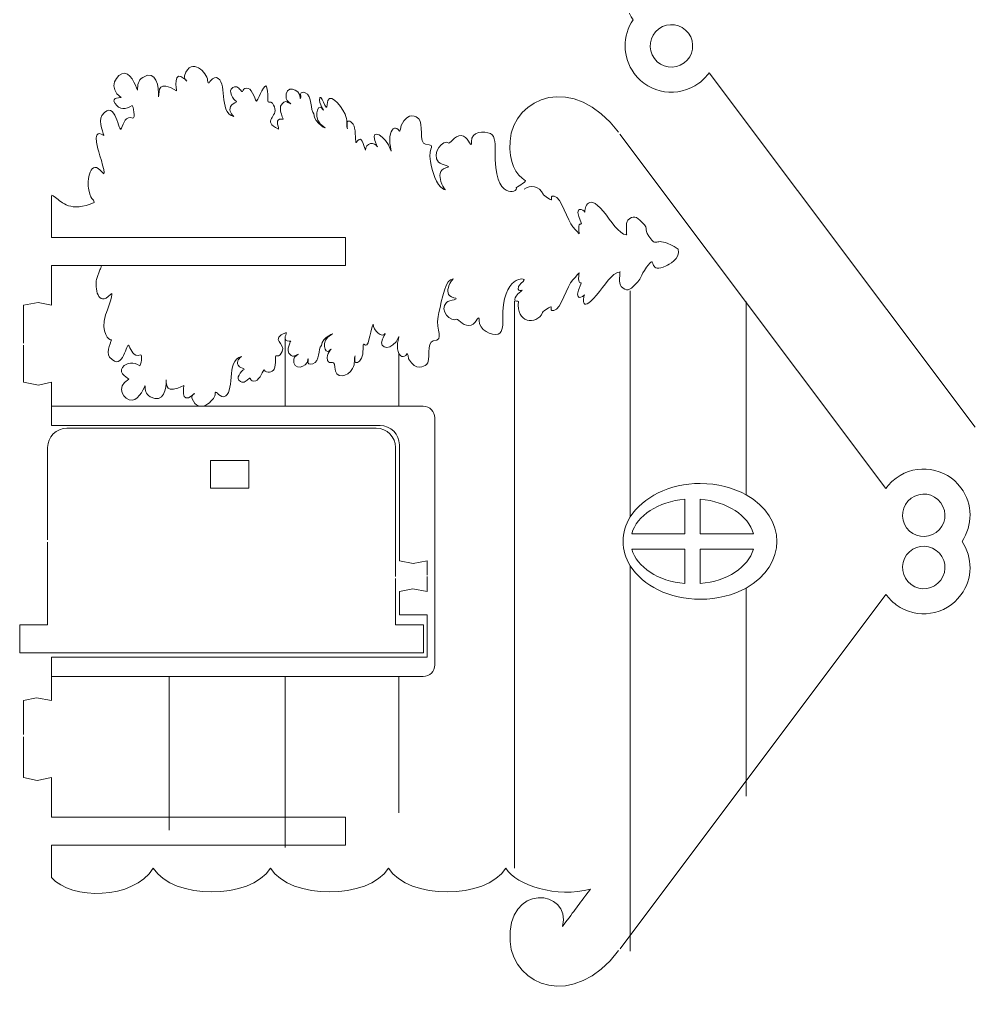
# Model space of a CAD drawing. Header units: centimetres. Extents: x -20.6 to 20.6, y -27.3 to 27.3.
# Drawn here: x -5.64 to 4.67, y -27.24 to -16.55 of the extents above; entities that cross this region are included whole.
import ezdxf

# ---------------------------------------------------------------- set-up
doc = ezdxf.new("R2010")
doc.units = ezdxf.units.CM
doc.header["$MEASUREMENT"] = 0
doc.layers.add('layer 1', color=7, linetype='Continuous')

msp = doc.modelspace()

# ---------------------------------------------------------------- linework, layer by layer
at = {"layer": 'layer 1', "color": 250, "lineweight": 9}
for points, knots in [([(4.6741, -12.15628), (4.6741, -12.15628), (1.80255, -15.98132), (1.80255, -15.98132), (1.80255, -15.98132), (1.77268, -15.93947), (1.73586, -15.9015), (1.69224, -15.86932), (1.69224, -15.86932), (1.47001, -15.70542), (1.15687, -15.75271), (0.99296, -15.97492), (0.99296, -15.97492), (0.86363, -16.15027), (0.86578, -16.38224), (0.98163, -16.55322), (0.98163, -16.55322), (0.86578, -16.72419), (0.86363, -16.95617), (0.99296, -17.13151), (0.99296, -17.13151), (1.15687, -17.35372), (1.47001, -17.40102), (1.69224, -17.23711), (1.69224, -17.23711), (1.73586, -17.20493), (1.77268, -17.16697), (1.80255, -17.12511), (1.80255, -17.12511), (1.80255, -17.12511), (4.67412, -20.95017), (4.67412, -20.95017)], [0, 0, 0, 0, 0.11111111, 0.11111111, 0.11111111, 0.11111111, 0.22222222, 0.22222222, 0.22222222, 0.22222222, 0.33333333, 0.33333333, 0.33333333, 0.33333333, 0.44444444, 0.44444444, 0.44444444, 0.44444444, 0.55555556, 0.55555556, 0.55555556, 0.55555556, 0.66666667, 0.66666667, 0.66666667, 0.66666667, 0.77777778, 0.77777778, 0.77777778, 0.77777778, 1, 1, 1, 1]), ([(1.57985, -16.69863), (1.50472, -16.59679), (1.36122, -16.57512), (1.25939, -16.65027), (1.25939, -16.65027), (1.15756, -16.72537), (1.13589, -16.86887), (1.21101, -16.97067), (1.21101, -16.97067), (1.28609, -17.07255), (1.42961, -17.09421), (1.53145, -17.01909), (1.53145, -17.01909), (1.63328, -16.94397), (1.65498, -16.80047), (1.57985, -16.69863)], [0, 0, 0, 0, 0.2, 0.2, 0.2, 0.2, 0.4, 0.4, 0.4, 0.4, 0.6, 0.6, 0.6, 0.6, 1, 1, 1, 1]), ([(0.82512, -17.76706), (0.34159, -17.12295), (-0.3101, -17.38168), (-0.34638, -17.86423), (-0.34638, -17.86423), (-0.36252, -18.08908), (-0.2836, -18.22592), (-0.17939, -18.29092), (-0.17939, -18.29092), (-0.17601, -18.3045), (-0.28396, -18.36533), (-0.28117, -18.36867), (-0.28117, -18.36867), (-0.24747, -18.40921), (-0.52317, -18.52781), (-0.50687, -17.96644), (-0.50687, -17.96644), (-0.50568, -17.92486), (-0.50144, -17.80459), (-0.5574, -17.78185), (-0.5574, -17.78185), (-0.62935, -17.7526), (-0.76557, -17.75333), (-0.76332, -17.86735), (-0.76332, -17.86735), (-0.76149, -17.95992), (-0.79193, -17.83324), (-0.8479, -17.80893), (-0.8479, -17.80893), (-0.92008, -17.77755), (-0.98357, -17.87751), (-1.00624, -17.88481), (-1.00624, -17.88481), (-1.06363, -17.83313), (-1.20383, -17.99497), (-1.11687, -18.09072), (-1.11687, -18.09072), (-1.08706, -18.12355), (-0.95526, -18.13081), (-1.03852, -18.15148), (-1.03852, -18.15148), (-1.11748, -18.17112), (-1.10723, -18.24232), (-1.09179, -18.30039), (-1.09179, -18.30039), (-1.07012, -18.38187), (-1.00912, -18.40556), (-1.07482, -18.37397), (-1.07482, -18.37397), (-1.13886, -18.34317), (-1.18568, -18.18797), (-1.20585, -18.08152), (-1.20585, -18.08152), (-1.23907, -17.90623), (-1.12669, -17.914), (-1.25879, -17.89666), (-1.25879, -17.89666), (-1.33667, -17.88644), (-1.27693, -17.66516), (-1.33109, -17.62252), (-1.33109, -17.62252), (-1.35765, -17.60161), (-1.44018, -17.53043), (-1.52277, -17.69491), (-1.52277, -17.69491), (-1.53115, -17.76498), (-1.54009, -17.75677), (-1.54114, -17.75496), (-1.54114, -17.75496), (-1.57338, -17.69945), (-1.6198, -17.71902), (-1.63768, -17.78375), (-1.63768, -17.78375), (-1.66143, -17.86967), (-1.61725, -18.00609), (-1.63259, -17.96307), (-1.63259, -17.96307), (-1.69417, -17.79022), (-1.85374, -17.72552), (-1.80584, -17.8553), (-1.80584, -17.8553), (-1.8014, -17.86737), (-1.7674, -17.94553), (-1.7775, -17.92554), (-1.7775, -17.92554), (-1.80863, -17.8639), (-1.90585, -17.88102), (-1.90816, -17.96116), (-1.90816, -17.96116), (-1.94917, -17.84137), (-1.95012, -17.8066), (-2.00745, -17.87756), (-2.00745, -17.87756), (-2.01817, -17.89083), (-2.00901, -17.75242), (-2.03027, -17.70167), (-2.03027, -17.70167), (-2.05637, -17.63936), (-2.10256, -17.63626), (-2.10374, -17.66147), (-2.10374, -17.66147), (-2.10759, -17.70891), (-2.09686, -17.75491), (-2.10507, -17.71901), (-2.10507, -17.71901), (-2.11127, -17.69182), (-2.09794, -17.63797), (-2.12717, -17.57216), (-2.12717, -17.57216), (-2.17574, -17.46282), (-2.31932, -17.31189), (-2.31932, -17.46702), (-2.31932, -17.46702), (-2.31932, -17.59272), (-2.40122, -17.29281), (-2.40122, -17.41947), (-2.40122, -17.41947), (-2.40122, -17.48747), (-2.3256, -17.56745), (-2.38092, -17.50334), (-2.38092, -17.50334), (-2.42062, -17.45737), (-2.48791, -17.62812), (-2.35712, -17.70958), (-2.35712, -17.70958), (-2.29339, -17.74927), (-2.46418, -17.67446), (-2.46439, -17.56976), (-2.46439, -17.56976), (-2.50455, -17.5296), (-2.47857, -17.3709), (-2.55684, -17.33991), (-2.55684, -17.33991), (-2.58774, -17.32766), (-2.62249, -17.34417), (-2.60598, -17.37976), (-2.60598, -17.37976), (-2.60318, -17.3858), (-2.61228, -17.42021), (-2.61228, -17.39197), (-2.61228, -17.39197), (-2.61228, -17.29613), (-2.78217, -17.24273), (-2.7635, -17.40113), (-2.7635, -17.40113), (-2.75991, -17.43163), (-2.70715, -17.46263), (-2.71197, -17.46052), (-2.71197, -17.46052), (-2.76452, -17.43765), (-2.7719, -17.41392), (-2.81766, -17.47472), (-2.81766, -17.47472), (-2.83742, -17.50101), (-2.81393, -17.57191), (-2.80759, -17.59964), (-2.80759, -17.59964), (-2.80111, -17.62807), (-2.77612, -17.62407), (-2.81391, -17.62407), (-2.81391, -17.62407), (-2.88724, -17.62407), (-2.8454, -17.69337), (-2.8454, -17.73401), (-2.8454, -17.73401), (-3.03589, -17.63952), (-2.84462, -17.60573), (-2.88951, -17.49275), (-2.88951, -17.49275), (-2.89761, -17.47232), (-2.91691, -17.42874), (-2.94935, -17.44083), (-2.94935, -17.44083), (-2.97313, -17.44971), (-2.94926, -17.33759), (-2.9735, -17.27512), (-2.9735, -17.27512), (-2.99118, -17.22955), (-3.05465, -17.38398), (-3.08166, -17.43037), (-3.08166, -17.43037), (-3.08839, -17.44197), (-3.12882, -17.30486), (-3.17301, -17.29294), (-3.17301, -17.29294), (-3.24297, -17.2741), (-3.22074, -17.35369), (-3.24862, -17.32043), (-3.24862, -17.32043), (-3.26922, -17.29587), (-3.29474, -17.25862), (-3.33697, -17.28379), (-3.33697, -17.28379), (-3.40034, -17.32147), (-3.32931, -17.4132), (-3.29902, -17.43648), (-3.29902, -17.43648), (-3.29089, -17.44277), (-3.33669, -17.45465), (-3.34942, -17.47007), (-3.34942, -17.47007), (-3.39131, -17.52074), (-3.36394, -17.56387), (-3.32763, -17.59615), (-3.32763, -17.59615), (-3.50087, -17.55544), (-3.38874, -17.20064), (-3.51637, -17.17777), (-3.51637, -17.17777), (-3.57767, -17.16935), (-3.60685, -17.29217), (-3.61088, -17.20221), (-3.61088, -17.20221), (-3.6137, -17.13921), (-3.78493, -16.93565), (-3.85975, -17.1564), (-3.85975, -17.1564), (-3.86737, -17.17889), (-3.85072, -17.19863), (-3.84085, -17.2087), (-3.84085, -17.2087), (-3.83409, -17.21558), (-3.831, -17.21937), (-3.83896, -17.21073), (-3.83896, -17.21073), (-3.84196, -17.20747), (-3.84993, -17.19913), (-3.8566, -17.19304), (-3.8566, -17.19304), (-3.99023, -17.07082), (-3.94321, -17.32112), (-3.94795, -17.31826), (-3.94795, -17.31826), (-4.14652, -17.19817), (-4.13361, -17.31946), (-4.14012, -17.38544), (-4.14012, -17.38544), (-4.13626, -17.28121), (-4.16207, -17.07899), (-4.31022, -17.17473), (-4.31022, -17.17473), (-4.36191, -17.20814), (-4.36693, -17.25558), (-4.36693, -17.31215), (-4.36693, -17.31215), (-4.36693, -17.3158), (-4.42641, -17.13677), (-4.50364, -17.1309), (-4.50364, -17.1309), (-4.59398, -17.12404), (-4.69479, -17.29574), (-4.54334, -17.39155), (-4.54334, -17.39155), (-4.5348, -17.39694), (-4.66161, -17.3804), (-4.60948, -17.45786), (-4.60948, -17.45786), (-4.56606, -17.52237), (-4.489, -17.52602), (-4.42362, -17.47924), (-4.42362, -17.47924), (-4.41639, -17.47407), (-4.38843, -17.62577), (-4.41733, -17.61362), (-4.41733, -17.61362), (-4.49339, -17.58153), (-4.52035, -17.67469), (-4.54018, -17.72355), (-4.54018, -17.72355), (-4.57389, -17.80657), (-4.59519, -17.3766), (-4.75123, -17.58613), (-4.75123, -17.58613), (-4.79852, -17.64961), (-4.72402, -17.80648), (-4.7292, -17.80296), (-4.7292, -17.80296), (-4.75517, -17.78516), (-4.85191, -17.72302), (-4.79485, -17.94543), (-4.79485, -17.94543), (-4.77888, -18.00771), (-4.69024, -18.2724), (-4.74471, -18.2026), (-4.74471, -18.2026), (-4.88035, -18.02877), (-4.91479, -18.29903), (-4.8936, -18.38852), (-4.8936, -18.38852), (-4.85732, -18.54187), (-4.84486, -18.46257), (-4.83364, -18.52411), (-4.83364, -18.52411), (-5.09079, -18.63652), (-5.18148, -18.52465), (-5.25167, -18.4716), (-5.25167, -18.4716), (-5.29407, -18.43957), (-5.29731, -18.43409), (-5.29731, -18.4907), (-5.29731, -18.4907), (-5.29731, -18.4907), (-5.29731, -18.90484), (-5.29731, -18.90484), (-5.29731, -18.90484), (-5.29731, -18.90484), (-2.12188, -18.90487), (-2.12188, -18.90487), (-2.12188, -18.90487), (-2.12188, -18.90487), (-2.12188, -19.20487), (-2.12188, -19.20487), (-2.12188, -19.20487), (-2.12188, -19.20487), (-5.29731, -19.20484), (-5.29731, -19.20484), (-5.29731, -19.20484), (-5.29731, -19.20484), (-5.29731, -19.63292), (-5.29731, -19.63292), (-5.29731, -19.63292), (-5.29731, -19.63292), (-5.44102, -19.60376), (-5.44102, -19.60376), (-5.44102, -19.60376), (-5.44102, -19.60376), (-5.5973, -19.63292), (-5.5973, -19.63292), (-5.5973, -19.63292), (-5.5973, -19.63292), (-5.5973, -20.04198), (-5.5973, -20.04198)], [0, 0, 0, 0, 0.01190476, 0.01190476, 0.01190476, 0.01190476, 0.02380952, 0.02380952, 0.02380952, 0.02380952, 0.03571429, 0.03571429, 0.03571429, 0.03571429, 0.04761905, 0.04761905, 0.04761905, 0.04761905, 0.05952381, 0.05952381, 0.05952381, 0.05952381, 0.07142857, 0.07142857, 0.07142857, 0.07142857, 0.08333333, 0.08333333, 0.08333333, 0.08333333, 0.0952381, 0.0952381, 0.0952381, 0.0952381, 0.10714286, 0.10714286, 0.10714286, 0.10714286, 0.11904762, 0.11904762, 0.11904762, 0.11904762, 0.13095238, 0.13095238, 0.13095238, 0.13095238, 0.14285714, 0.14285714, 0.14285714, 0.14285714, 0.1547619, 0.1547619, 0.1547619, 0.1547619, 0.16666667, 0.16666667, 0.16666667, 0.16666667, 0.17857143, 0.17857143, 0.17857143, 0.17857143, 0.19047619, 0.19047619, 0.19047619, 0.19047619, 0.20238095, 0.20238095, 0.20238095, 0.20238095, 0.21428571, 0.21428571, 0.21428571, 0.21428571, 0.22619048, 0.22619048, 0.22619048, 0.22619048, 0.23809524, 0.23809524, 0.23809524, 0.23809524, 0.25, 0.25, 0.25, 0.25, 0.26190476, 0.26190476, 0.26190476, 0.26190476, 0.27380952, 0.27380952, 0.27380952, 0.27380952, 0.28571429, 0.28571429, 0.28571429, 0.28571429, 0.29761905, 0.29761905, 0.29761905, 0.29761905, 0.30952381, 0.30952381, 0.30952381, 0.30952381, 0.32142857, 0.32142857, 0.32142857, 0.32142857, 0.33333333, 0.33333333, 0.33333333, 0.33333333, 0.3452381, 0.3452381, 0.3452381, 0.3452381, 0.35714286, 0.35714286, 0.35714286, 0.35714286, 0.36904762, 0.36904762, 0.36904762, 0.36904762, 0.38095238, 0.38095238, 0.38095238, 0.38095238, 0.39285714, 0.39285714, 0.39285714, 0.39285714, 0.4047619, 0.4047619, 0.4047619, 0.4047619, 0.41666667, 0.41666667, 0.41666667, 0.41666667, 0.42857143, 0.42857143, 0.42857143, 0.42857143, 0.44047619, 0.44047619, 0.44047619, 0.44047619, 0.45238095, 0.45238095, 0.45238095, 0.45238095, 0.46428571, 0.46428571, 0.46428571, 0.46428571, 0.47619048, 0.47619048, 0.47619048, 0.47619048, 0.48809524, 0.48809524, 0.48809524, 0.48809524, 0.5, 0.5, 0.5, 0.5, 0.51190476, 0.51190476, 0.51190476, 0.51190476, 0.52380952, 0.52380952, 0.52380952, 0.52380952, 0.53571429, 0.53571429, 0.53571429, 0.53571429, 0.54761905, 0.54761905, 0.54761905, 0.54761905, 0.55952381, 0.55952381, 0.55952381, 0.55952381, 0.57142857, 0.57142857, 0.57142857, 0.57142857, 0.58333333, 0.58333333, 0.58333333, 0.58333333, 0.5952381, 0.5952381, 0.5952381, 0.5952381, 0.60714286, 0.60714286, 0.60714286, 0.60714286, 0.61904762, 0.61904762, 0.61904762, 0.61904762, 0.63095238, 0.63095238, 0.63095238, 0.63095238, 0.64285714, 0.64285714, 0.64285714, 0.64285714, 0.6547619, 0.6547619, 0.6547619, 0.6547619, 0.66666667, 0.66666667, 0.66666667, 0.66666667, 0.67857143, 0.67857143, 0.67857143, 0.67857143, 0.69047619, 0.69047619, 0.69047619, 0.69047619, 0.70238095, 0.70238095, 0.70238095, 0.70238095, 0.71428571, 0.71428571, 0.71428571, 0.71428571, 0.72619048, 0.72619048, 0.72619048, 0.72619048, 0.73809524, 0.73809524, 0.73809524, 0.73809524, 0.75, 0.75, 0.75, 0.75, 0.76190476, 0.76190476, 0.76190476, 0.76190476, 0.77380952, 0.77380952, 0.77380952, 0.77380952, 0.78571429, 0.78571429, 0.78571429, 0.78571429, 0.79761905, 0.79761905, 0.79761905, 0.79761905, 0.80952381, 0.80952381, 0.80952381, 0.80952381, 0.82142857, 0.82142857, 0.82142857, 0.82142857, 0.83333333, 0.83333333, 0.83333333, 0.83333333, 0.8452381, 0.8452381, 0.8452381, 0.8452381, 0.85714286, 0.85714286, 0.85714286, 0.85714286, 0.86904762, 0.86904762, 0.86904762, 0.86904762, 0.88095238, 0.88095238, 0.88095238, 0.88095238, 0.89285714, 0.89285714, 0.89285714, 0.89285714, 0.9047619, 0.9047619, 0.9047619, 0.9047619, 0.91666667, 0.91666667, 0.91666667, 0.91666667, 0.92857143, 0.92857143, 0.92857143, 0.92857143, 0.94047619, 0.94047619, 0.94047619, 0.94047619, 0.95238095, 0.95238095, 0.95238095, 0.95238095, 0.96428571, 0.96428571, 0.96428571, 0.96428571, 0.97619048, 0.97619048, 0.97619048, 0.97619048, 1, 1, 1, 1]), ([(0.84072, -26.58105), (0.84072, -26.58105), (3.71113, -22.75522), (3.71113, -22.75522), (3.71113, -22.75522), (3.741, -22.79707), (3.77782, -22.83504), (3.82144, -22.86722), (3.82144, -22.86722), (4.04367, -23.03112), (4.35682, -22.98383), (4.52072, -22.76162), (4.52072, -22.76162), (4.65005, -22.58627), (4.6479, -22.3543), (4.53205, -22.18334), (4.53205, -22.18334), (4.6479, -22.01238), (4.65005, -21.78041), (4.52072, -21.60507), (4.52072, -21.60507), (4.35682, -21.38285), (4.04367, -21.33556), (3.82144, -21.49947), (3.82144, -21.49947), (3.77782, -21.53164), (3.741, -21.56961), (3.71113, -21.61147), (3.71113, -21.61147), (3.71113, -21.61147), (0.84015, -17.78642), (0.84015, -17.78642)], [0, 0, 0, 0, 0.11111111, 0.11111111, 0.11111111, 0.11111111, 0.22222222, 0.22222222, 0.22222222, 0.22222222, 0.33333333, 0.33333333, 0.33333333, 0.33333333, 0.44444444, 0.44444444, 0.44444444, 0.44444444, 0.55555556, 0.55555556, 0.55555556, 0.55555556, 0.66666667, 0.66666667, 0.66666667, 0.66666667, 0.77777778, 0.77777778, 0.77777778, 0.77777778, 1, 1, 1, 1]), ([(-5.5973, -20.06541), (-5.5973, -20.06541), (-5.5973, -20.46626), (-5.5973, -20.46626), (-5.5973, -20.46626), (-5.5973, -20.46626), (-5.43683, -20.49542), (-5.43683, -20.49542), (-5.43683, -20.49542), (-5.43683, -20.49542), (-5.29732, -20.46626), (-5.29732, -20.46626), (-5.29732, -20.46626), (-5.29732, -20.46626), (-5.29732, -20.93333), (-5.29732, -20.93333), (-5.29732, -20.93333), (-5.29732, -20.93333), (-1.74943, -20.93333), (-1.74943, -20.93333), (-1.74943, -20.93333), (-1.63439, -20.93333), (-1.5411, -21.02662), (-1.5411, -21.14167), (-1.5411, -21.14167), (-1.5411, -21.14167), (-1.5411, -22.39167), (-1.5411, -22.39167), (-1.5411, -22.39167), (-1.5411, -22.39167), (-1.39027, -22.42087), (-1.39027, -22.42087), (-1.39027, -22.42087), (-1.39027, -22.42087), (-1.2411, -22.39167), (-1.2411, -22.39167), (-1.2411, -22.39167), (-1.2411, -22.39167), (-1.2411, -22.54722), (-1.2411, -22.54722)], [0, 0, 0, 0, 0.09090909, 0.09090909, 0.09090909, 0.09090909, 0.18181818, 0.18181818, 0.18181818, 0.18181818, 0.27272727, 0.27272727, 0.27272727, 0.27272727, 0.36363636, 0.36363636, 0.36363636, 0.36363636, 0.45454545, 0.45454545, 0.45454545, 0.45454545, 0.54545455, 0.54545455, 0.54545455, 0.54545455, 0.63636364, 0.63636364, 0.63636364, 0.63636364, 0.72727273, 0.72727273, 0.72727273, 0.72727273, 0.81818182, 0.81818182, 0.81818182, 0.81818182, 1, 1, 1, 1]), ([(-1.58156, -22.56144), (-1.58156, -22.56144), (-1.58179, -21.17048), (-1.58179, -21.17048), (-1.58179, -21.17048), (-1.58179, -21.05544), (-1.67508, -20.96215), (-1.79012, -20.96215), (-1.79012, -20.96215), (-1.79012, -20.96215), (-5.12902, -20.96215), (-5.12902, -20.96215), (-5.12902, -20.96215), (-5.24407, -20.96215), (-5.33736, -21.05544), (-5.33736, -21.17048), (-5.33736, -21.17048), (-5.33736, -21.17048), (-5.33752, -22.16757), (-5.33752, -22.16757)], [0, 0, 0, 0, 0.16666667, 0.16666667, 0.16666667, 0.16666667, 0.33333333, 0.33333333, 0.33333333, 0.33333333, 0.5, 0.5, 0.5, 0.5, 0.66666667, 0.66666667, 0.66666667, 0.66666667, 1, 1, 1, 1]), ([(-3.58107, -21.30935), (-3.58107, -21.30935), (-3.58107, -21.60935), (-3.58107, -21.60935), (-3.58107, -21.60935), (-3.58107, -21.60935), (-3.16441, -21.60935), (-3.16441, -21.60935), (-3.16441, -21.60935), (-3.16441, -21.60935), (-3.16441, -21.30935), (-3.16441, -21.30935), (-3.16441, -21.30935), (-3.16441, -21.30935), (-3.58107, -21.30935), (-3.58107, -21.30935)], [0, 0, 0, 0, 0.2, 0.2, 0.2, 0.2, 0.4, 0.4, 0.4, 0.4, 0.6, 0.6, 0.6, 0.6, 1, 1, 1, 1]), ([(3.93382, -22.03795), (4.00895, -22.13979), (4.15245, -22.16146), (4.25427, -22.08632), (4.25427, -22.08632), (4.35611, -22.01122), (4.37777, -21.86772), (4.30266, -21.76591), (4.30266, -21.76591), (4.22757, -21.66403), (4.08406, -21.64237), (3.98222, -21.71749), (3.98222, -21.71749), (3.88038, -21.79261), (3.85868, -21.93611), (3.93382, -22.03795)], [0, 0, 0, 0, 0.2, 0.2, 0.2, 0.2, 0.4, 0.4, 0.4, 0.4, 0.6, 0.6, 0.6, 0.6, 1, 1, 1, 1]), ([(1.54067, -22.10002), (1.54067, -22.10002), (0.96836, -22.10002), (0.96836, -22.10002), (0.96836, -22.10002), (1.02047, -21.90514), (1.2519, -21.75335), (1.54067, -21.72859), (1.54067, -21.72859), (1.54067, -21.72859), (1.54067, -22.10002), (1.54067, -22.10002)], [0, 0, 0, 0, 0.25, 0.25, 0.25, 0.25, 0.5, 0.5, 0.5, 0.5, 1, 1, 1, 1]), ([(1.70733, -22.10002), (1.70733, -22.10002), (1.70733, -21.72859), (1.70733, -21.72859), (1.70733, -21.72859), (1.99608, -21.75337), (2.22753, -21.90513), (2.27962, -22.10002), (2.27962, -22.10002), (2.27962, -22.10002), (1.70733, -22.10002), (1.70733, -22.10002)], [0, 0, 0, 0, 0.25, 0.25, 0.25, 0.25, 0.5, 0.5, 0.5, 0.5, 1, 1, 1, 1]), ([(-5.33752, -22.19204), (-5.33752, -22.19204), (-5.33767, -23.08508), (-5.33767, -23.08508), (-5.33767, -23.08508), (-5.33767, -23.08508), (-5.63767, -23.08508), (-5.63767, -23.08508), (-5.63767, -23.08508), (-5.63767, -23.08508), (-5.63767, -23.38508), (-5.63767, -23.38508), (-5.63767, -23.38508), (-5.63767, -23.38508), (-1.28147, -23.38508), (-1.28147, -23.38508), (-1.28147, -23.38508), (-1.28147, -23.38508), (-1.28147, -23.08508), (-1.28147, -23.08508), (-1.28147, -23.08508), (-1.28147, -23.08508), (-1.58147, -23.08508), (-1.58147, -23.08508), (-1.58147, -23.08508), (-1.58147, -23.08508), (-1.58155, -22.58229), (-1.58155, -22.58229)], [0, 0, 0, 0, 0.125, 0.125, 0.125, 0.125, 0.25, 0.25, 0.25, 0.25, 0.375, 0.375, 0.375, 0.375, 0.5, 0.5, 0.5, 0.5, 0.625, 0.625, 0.625, 0.625, 0.75, 0.75, 0.75, 0.75, 1, 1, 1, 1]), ([(3.93383, -22.32874), (4.00897, -22.2269), (4.15247, -22.20523), (4.25429, -22.28037), (4.25429, -22.28037), (4.35612, -22.35547), (4.37779, -22.49897), (4.30267, -22.60078), (4.30267, -22.60078), (4.22759, -22.70266), (4.08407, -22.72432), (3.98223, -22.6492), (3.98223, -22.6492), (3.8804, -22.57408), (3.8587, -22.43058), (3.93383, -22.32874)], [0, 0, 0, 0, 0.2, 0.2, 0.2, 0.2, 0.4, 0.4, 0.4, 0.4, 0.6, 0.6, 0.6, 0.6, 1, 1, 1, 1]), ([(1.54067, -22.26668), (1.54067, -22.26668), (1.54067, -22.63811), (1.54067, -22.63811), (1.54067, -22.63811), (1.2519, -22.61335), (1.02047, -22.46156), (0.96836, -22.26668), (0.96836, -22.26668), (0.96836, -22.26668), (1.54067, -22.26668), (1.54067, -22.26668)], [0, 0, 0, 0, 0.25, 0.25, 0.25, 0.25, 0.5, 0.5, 0.5, 0.5, 1, 1, 1, 1]), ([(1.70733, -22.26668), (1.70733, -22.26668), (2.27962, -22.26668), (2.27962, -22.26668), (2.27962, -22.26668), (2.22752, -22.46155), (1.99607, -22.61332), (1.70733, -22.63811), (1.70733, -22.63811), (1.70733, -22.63811), (1.70733, -22.26668), (1.70733, -22.26668)], [0, 0, 0, 0, 0.25, 0.25, 0.25, 0.25, 0.5, 0.5, 0.5, 0.5, 1, 1, 1, 1]), ([(-1.2411, -22.56385), (-1.2411, -22.56385), (-1.2411, -22.725), (-1.2411, -22.725), (-1.2411, -22.725), (-1.2411, -22.725), (-1.39408, -22.6958), (-1.39408, -22.6958), (-1.39408, -22.6958), (-1.39408, -22.6958), (-1.5411, -22.725), (-1.5411, -22.725), (-1.5411, -22.725), (-1.5411, -22.725), (-1.5411, -22.975), (-1.5411, -22.975), (-1.5411, -22.975), (-1.5411, -22.975), (-1.2411, -22.975), (-1.2411, -22.975), (-1.2411, -22.975), (-1.2411, -22.975), (-1.2411, -23.43333), (-1.2411, -23.43333), (-1.2411, -23.43333), (-1.2411, -23.43333), (-5.29732, -23.43333), (-5.29732, -23.43333), (-5.29732, -23.43333), (-5.29732, -23.43333), (-5.29732, -23.90042), (-5.29732, -23.90042), (-5.29732, -23.90042), (-5.29732, -23.90042), (-5.4592, -23.87126), (-5.4592, -23.87126), (-5.4592, -23.87126), (-5.4592, -23.87126), (-5.5973, -23.90042), (-5.5973, -23.90042), (-5.5973, -23.90042), (-5.5973, -23.90042), (-5.5973, -24.2674), (-5.5973, -24.2674)], [0, 0, 0, 0, 0.08333333, 0.08333333, 0.08333333, 0.08333333, 0.16666667, 0.16666667, 0.16666667, 0.16666667, 0.25, 0.25, 0.25, 0.25, 0.33333333, 0.33333333, 0.33333333, 0.33333333, 0.41666667, 0.41666667, 0.41666667, 0.41666667, 0.5, 0.5, 0.5, 0.5, 0.58333333, 0.58333333, 0.58333333, 0.58333333, 0.66666667, 0.66666667, 0.66666667, 0.66666667, 0.75, 0.75, 0.75, 0.75, 0.83333333, 0.83333333, 0.83333333, 0.83333333, 1, 1, 1, 1]), ([(-5.5973, -24.29186), (-5.5973, -24.29186), (-5.5973, -24.73376), (-5.5973, -24.73376), (-5.5973, -24.73376), (-5.5973, -24.73376), (-5.45082, -24.76292), (-5.45082, -24.76292), (-5.45082, -24.76292), (-5.45082, -24.76292), (-5.29731, -24.73376), (-5.29731, -24.73376), (-5.29731, -24.73376), (-5.29731, -24.73376), (-5.29731, -25.16184), (-5.29731, -25.16184), (-5.29731, -25.16184), (-5.29731, -25.16184), (-2.12188, -25.16186), (-2.12188, -25.16186), (-2.12188, -25.16186), (-2.12188, -25.16186), (-2.12188, -25.46186), (-2.12188, -25.46186), (-2.12188, -25.46186), (-2.12188, -25.46186), (-5.29731, -25.46184), (-5.29731, -25.46184), (-5.29731, -25.46184), (-5.29731, -25.46184), (-5.29731, -25.81066), (-5.29731, -25.81066), (-5.29731, -25.81066), (-5.07911, -26.05948), (-4.41537, -26.05242), (-4.19718, -25.71184), (-4.19718, -25.71184), (-3.97898, -26.0524), (-3.14957, -26.05242), (-2.93138, -25.71184), (-2.93138, -25.71184), (-2.71318, -26.0524), (-1.87612, -26.05242), (-1.65792, -25.71183), (-1.65792, -25.71183), (-1.43973, -26.05241), (-0.60943, -26.05242), (-0.39124, -25.71184), (-0.39124, -25.71184), (-0.27257, -25.89705), (0.15732, -26.03621), (0.5219, -25.93635), (0.5219, -25.93635), (0.37317, -26.13446), (0.36835, -26.14091), (0.21963, -26.33902), (0.21963, -26.33902), (0.32108, -25.93449), (-0.39199, -25.8673), (-0.34638, -26.50248), (-0.34638, -26.50248), (-0.3101, -26.98503), (0.34159, -27.24377), (0.82512, -26.59966)], [0, 0, 0, 0, 0.05882353, 0.05882353, 0.05882353, 0.05882353, 0.11764706, 0.11764706, 0.11764706, 0.11764706, 0.17647059, 0.17647059, 0.17647059, 0.17647059, 0.23529412, 0.23529412, 0.23529412, 0.23529412, 0.29411765, 0.29411765, 0.29411765, 0.29411765, 0.35294118, 0.35294118, 0.35294118, 0.35294118, 0.41176471, 0.41176471, 0.41176471, 0.41176471, 0.47058824, 0.47058824, 0.47058824, 0.47058824, 0.52941176, 0.52941176, 0.52941176, 0.52941176, 0.58823529, 0.58823529, 0.58823529, 0.58823529, 0.64705882, 0.64705882, 0.64705882, 0.64705882, 0.70588235, 0.70588235, 0.70588235, 0.70588235, 0.76470588, 0.76470588, 0.76470588, 0.76470588, 0.82352941, 0.82352941, 0.82352941, 0.82352941, 0.88235294, 0.88235294, 0.88235294, 0.88235294, 1, 1, 1, 1])]:
    msp.add_open_spline(points, degree=3, knots=knots, dxfattribs=at)
at = {"layer": 'layer 1', "color": 114, "lineweight": 9}
for points, knots in [([(-4.75514, -19.20484), (-4.76654, -19.25795), (-4.77166, -19.22401), (-4.80844, -19.35631), (-4.80844, -19.35631), (-4.8299, -19.43353), (-4.79632, -19.66698), (-4.66012, -19.51726), (-4.66012, -19.51726), (-4.60545, -19.45714), (-4.69492, -19.68543), (-4.71109, -19.73917), (-4.71109, -19.73917), (-4.76885, -19.93105), (-4.67244, -20.02155), (-4.64642, -20.00627), (-4.64642, -20.00627), (-4.64124, -20.00322), (-4.71622, -20.13848), (-4.66915, -20.19342), (-4.66915, -20.19342), (-4.51377, -20.37476), (-4.49111, -20.00357), (-4.45766, -20.07534), (-4.45766, -20.07534), (-4.43799, -20.11758), (-4.41131, -20.19809), (-4.33515, -20.17061), (-4.33515, -20.17061), (-4.30621, -20.16018), (-4.33466, -20.29109), (-4.34187, -20.28661), (-4.34187, -20.28661), (-4.40709, -20.24604), (-4.48417, -20.24898), (-4.5278, -20.30456), (-4.5278, -20.30456), (-4.58018, -20.37129), (-4.45357, -20.42931), (-4.46212, -20.43394), (-4.46212, -20.43394), (-4.61389, -20.51625), (-4.51362, -20.66478), (-4.42327, -20.65911), (-4.42327, -20.65911), (-4.34602, -20.65425), (-4.28596, -20.49983), (-4.28597, -20.50298), (-4.28597, -20.50298), (-4.28615, -20.55182), (-4.28129, -20.59281), (-4.2297, -20.6218), (-4.2297, -20.6218), (-4.08186, -20.70486), (-4.05541, -20.53032), (-4.05892, -20.44032), (-4.05892, -20.44032), (-4.05263, -20.49732), (-4.06592, -20.602), (-3.86698, -20.49886), (-3.86698, -20.49886), (-3.86223, -20.4964), (-3.91005, -20.71237), (-3.77603, -20.60722), (-3.77603, -20.60722), (-3.76934, -20.60198), (-3.76134, -20.59481), (-3.75833, -20.592), (-3.75833, -20.592), (-3.75035, -20.58456), (-3.75345, -20.58783), (-3.76023, -20.59375), (-3.76023, -20.59375), (-3.77014, -20.60242), (-3.78684, -20.61942), (-3.7793, -20.63886), (-3.7793, -20.63886), (-3.70517, -20.82966), (-3.53332, -20.65439), (-3.53028, -20.59998), (-3.53028, -20.59998), (-3.52595, -20.5223), (-3.49718, -20.62846), (-3.43587, -20.62134), (-3.43587, -20.62134), (-3.30815, -20.60194), (-3.41888, -20.22334), (-3.24552, -20.18867), (-3.24552, -20.18867), (-3.28194, -20.21645), (-3.30942, -20.25361), (-3.26771, -20.29747), (-3.26771, -20.29747), (-3.25503, -20.31082), (-3.20926, -20.32122), (-3.21741, -20.32661), (-3.21741, -20.32661), (-3.24777, -20.34663), (-3.3191, -20.42563), (-3.25585, -20.45834), (-3.25585, -20.45834), (-3.2137, -20.4802), (-3.18807, -20.4481), (-3.16738, -20.42695), (-3.16738, -20.42695), (-3.1394, -20.39831), (-3.16188, -20.46697), (-3.09187, -20.45088), (-3.09187, -20.45088), (-3.04764, -20.44072), (-3.00677, -20.32246), (-3.00007, -20.33248), (-3.00007, -20.33248), (-2.9732, -20.37262), (-2.90972, -20.36222), (-2.89187, -20.32292), (-2.89187, -20.32292), (-2.86743, -20.26906), (-2.89096, -20.17218), (-2.8672, -20.17991), (-2.8672, -20.17991), (-2.83481, -20.19045), (-2.81536, -20.15287), (-2.80719, -20.13525), (-2.80719, -20.13525), (-2.76196, -20.03782), (-2.95312, -20.00813), (-2.76232, -19.92705), (-2.76232, -19.92705), (-2.76245, -19.96214), (-2.80452, -20.02187), (-2.73117, -20.02207), (-2.73117, -20.02207), (-2.69339, -20.02217), (-2.71837, -20.01865), (-2.72494, -20.04318), (-2.72494, -20.04318), (-2.73136, -20.06711), (-2.75507, -20.12826), (-2.73539, -20.15101), (-2.73539, -20.15101), (-2.68984, -20.20363), (-2.68238, -20.18317), (-2.62977, -20.16355), (-2.62977, -20.16355), (-2.62493, -20.16175), (-2.67777, -20.18835), (-2.68148, -20.2147), (-2.68148, -20.2147), (-2.70069, -20.35142), (-2.5306, -20.30577), (-2.53029, -20.22302), (-2.53029, -20.22302), (-2.5302, -20.19863), (-2.52122, -20.22837), (-2.52404, -20.23358), (-2.52404, -20.23358), (-2.54065, -20.26427), (-2.50596, -20.27862), (-2.47502, -20.26812), (-2.47502, -20.26812), (-2.39665, -20.24159), (-2.42212, -20.10448), (-2.38183, -20.06992), (-2.38183, -20.06992), (-2.38129, -19.97952), (-2.21027, -19.91539), (-2.27412, -19.9495), (-2.27412, -19.9495), (-2.40517, -20.01947), (-2.33841, -20.16709), (-2.29858, -20.1275), (-2.29858, -20.1275), (-2.24305, -20.0723), (-2.31893, -20.14115), (-2.31915, -20.19987), (-2.31915, -20.19987), (-2.31955, -20.30922), (-2.23722, -20.1944), (-2.23762, -20.30292), (-2.23762, -20.30292), (-2.23811, -20.43687), (-2.09444, -20.41092), (-2.04552, -20.31664), (-2.04552, -20.31664), (-2.01607, -20.25991), (-2.02924, -20.21337), (-2.02294, -20.18992), (-2.02294, -20.18992), (-2.01462, -20.15894), (-2.02551, -20.19863), (-2.0218, -20.2396), (-2.0218, -20.2396), (-2.02071, -20.26137), (-1.97452, -20.25882), (-1.94822, -20.20509), (-1.94822, -20.20509), (-1.9268, -20.16132), (-1.93552, -20.04181), (-1.92483, -20.05329), (-1.92483, -20.05329), (-1.86773, -20.11472), (-1.86615, -19.94079), (-1.82473, -19.83747), (-1.82473, -19.83747), (-1.82268, -19.90667), (-1.72579, -19.99367), (-1.69447, -19.94053), (-1.69447, -19.94053), (-1.6843, -19.92331), (-1.71855, -19.9907), (-1.72304, -20.0011), (-1.72304, -20.0011), (-1.77135, -20.11302), (-1.61182, -20.12956), (-1.5497, -19.98048), (-1.5497, -19.98048), (-1.53423, -19.94338), (-1.57884, -20.06106), (-1.55537, -20.1353), (-1.55537, -20.1353), (-1.53769, -20.19123), (-1.49134, -20.20827), (-1.45892, -20.16042), (-1.45892, -20.16042), (-1.45785, -20.15886), (-1.44889, -20.15179), (-1.44075, -20.21233), (-1.44075, -20.21233), (-1.35867, -20.35456), (-1.27595, -20.29337), (-1.24928, -20.27536), (-1.24928, -20.27536), (-1.19496, -20.23866), (-1.254, -20.02856), (-1.17606, -20.01992), (-1.17606, -20.01992), (-1.04385, -20.00527), (-1.15591, -19.90774), (-1.12214, -19.75648), (-1.12214, -19.75648), (-1.10163, -19.66462), (-1.05377, -19.38684), (-0.98963, -19.36043), (-0.98963, -19.36043), (-0.92385, -19.33333), (-0.98492, -19.35362), (-1.00685, -19.42392), (-1.00685, -19.42392), (-1.02248, -19.47401), (-1.03296, -19.53545), (-0.95404, -19.55262), (-0.95404, -19.55262), (-0.87086, -19.57071), (-1.00268, -19.57662), (-1.03259, -19.60488), (-1.03259, -19.60488), (-1.11987, -19.68732), (-0.98018, -19.82743), (-0.92262, -19.78297), (-0.92262, -19.78297), (-0.89998, -19.78932), (-0.83681, -19.87582), (-0.76452, -19.84892), (-0.76452, -19.84892), (-0.70848, -19.82807), (-0.67763, -19.7188), (-0.67976, -19.79871), (-0.67976, -19.79871), (-0.68237, -19.89716), (-0.54642, -19.97011), (-0.47437, -19.94505), (-0.47437, -19.94505), (-0.41835, -19.92556), (-0.4222, -19.82172), (-0.42327, -19.78581), (-0.42327, -19.78581), (-0.43778, -19.30107), (-0.16217, -19.33227), (-0.19602, -19.36717), (-0.19602, -19.36717), (-0.19882, -19.37006), (-0.25268, -19.4212), (-0.25611, -19.43292), (-0.25611, -19.43292), (-0.28291, -19.52454), (-0.15503, -19.4257), (-0.25322, -19.50412), (-0.25322, -19.50412), (-0.27113, -19.51843), (-0.32526, -19.59095), (-0.2756, -19.59108), (-0.2756, -19.59108), (-0.27327, -19.59109), (-0.25268, -19.58862), (-0.25356, -19.59378), (-0.25356, -19.59378), (-0.29283, -19.82622), (-0.05802, -19.85688), (0.0056, -19.71153), (0.0056, -19.71153), (0.01335, -19.69384), (0.09721, -19.6442), (0.09718, -19.65113), (0.09718, -19.65113), (0.09707, -19.68192), (0.08556, -19.69498), (0.12538, -19.69077), (0.12538, -19.69077), (0.20788, -19.68205), (0.26951, -19.42051), (0.33008, -19.36071), (0.33008, -19.36071), (0.42433, -19.26764), (0.39347, -19.25452), (0.39313, -19.3477), (0.39313, -19.3477), (0.39288, -19.41578), (0.43102, -19.37719), (0.41812, -19.40577), (0.41812, -19.40577), (0.32202, -19.61861), (0.45402, -19.53706), (0.45575, -19.52121), (0.45575, -19.52121), (0.45649, -19.51451), (0.39319, -19.75413), (0.58767, -19.52527), (0.58767, -19.52527), (0.67576, -19.42162), (0.7496, -19.28259), (0.84065, -19.27381), (0.84065, -19.27381), (0.8405, -19.27354), (0.82442, -19.40552), (0.8527, -19.43246), (0.8527, -19.43246), (0.91129, -19.48829), (0.94262, -19.47388), (1.00436, -19.41172), (1.00436, -19.41172), (1.0987, -19.31673), (1.04925, -19.31202), (1.16243, -19.17932), (1.16243, -19.17932), (1.21944, -19.11248), (1.15212, -19.30342), (1.3405, -19.20743), (1.3405, -19.20743), (1.35522, -19.20156), (1.50259, -19.13267), (1.46663, -19.0273), (1.46663, -19.0273), (1.2321, -18.87577), (1.2411, -18.99966), (1.18459, -18.93251), (1.18459, -18.93251), (1.07239, -18.7992), (1.17132, -18.83319), (1.07767, -18.73769), (1.07767, -18.73769), (1.0164, -18.67519), (0.98518, -18.66062), (0.92617, -18.71612), (0.92617, -18.71612), (0.89768, -18.74291), (0.91279, -18.87497), (0.91296, -18.8747), (0.91296, -18.8747), (0.82196, -18.86542), (0.74915, -18.726), (0.66183, -18.62187), (0.66183, -18.62187), (0.46903, -18.39193), (0.45972, -18.63477), (0.45904, -18.62805), (0.45904, -18.62805), (0.45742, -18.61221), (0.32602, -18.52992), (0.42056, -18.74329), (0.42056, -18.74329), (0.43324, -18.77194), (0.39539, -18.73314), (0.39514, -18.80122), (0.39514, -18.80122), (0.3948, -18.8944), (0.42576, -18.88145), (0.33219, -18.78787), (0.33219, -18.78787), (0.27206, -18.72772), (0.21235, -18.46586), (0.12992, -18.45669), (0.12992, -18.45669), (0.09012, -18.45226), (0.10155, -18.46539), (0.10143, -18.49617), (0.10143, -18.49617), (0.10141, -18.50311), (0.01792, -18.45301), (0.0103, -18.43527), (0.0103, -18.43527), (-0.02782, -18.34649), (-0.1301, -18.33274), (-0.19559, -18.38035)], [0, 0, 0, 0, 0.00980392, 0.00980392, 0.00980392, 0.00980392, 0.01960784, 0.01960784, 0.01960784, 0.01960784, 0.02941176, 0.02941176, 0.02941176, 0.02941176, 0.03921569, 0.03921569, 0.03921569, 0.03921569, 0.04901961, 0.04901961, 0.04901961, 0.04901961, 0.05882353, 0.05882353, 0.05882353, 0.05882353, 0.06862745, 0.06862745, 0.06862745, 0.06862745, 0.07843137, 0.07843137, 0.07843137, 0.07843137, 0.08823529, 0.08823529, 0.08823529, 0.08823529, 0.09803922, 0.09803922, 0.09803922, 0.09803922, 0.10784314, 0.10784314, 0.10784314, 0.10784314, 0.11764706, 0.11764706, 0.11764706, 0.11764706, 0.12745098, 0.12745098, 0.12745098, 0.12745098, 0.1372549, 0.1372549, 0.1372549, 0.1372549, 0.14705882, 0.14705882, 0.14705882, 0.14705882, 0.15686275, 0.15686275, 0.15686275, 0.15686275, 0.16666667, 0.16666667, 0.16666667, 0.16666667, 0.17647059, 0.17647059, 0.17647059, 0.17647059, 0.18627451, 0.18627451, 0.18627451, 0.18627451, 0.19607843, 0.19607843, 0.19607843, 0.19607843, 0.20588235, 0.20588235, 0.20588235, 0.20588235, 0.21568627, 0.21568627, 0.21568627, 0.21568627, 0.2254902, 0.2254902, 0.2254902, 0.2254902, 0.23529412, 0.23529412, 0.23529412, 0.23529412, 0.24509804, 0.24509804, 0.24509804, 0.24509804, 0.25490196, 0.25490196, 0.25490196, 0.25490196, 0.26470588, 0.26470588, 0.26470588, 0.26470588, 0.2745098, 0.2745098, 0.2745098, 0.2745098, 0.28431373, 0.28431373, 0.28431373, 0.28431373, 0.29411765, 0.29411765, 0.29411765, 0.29411765, 0.30392157, 0.30392157, 0.30392157, 0.30392157, 0.31372549, 0.31372549, 0.31372549, 0.31372549, 0.32352941, 0.32352941, 0.32352941, 0.32352941, 0.33333333, 0.33333333, 0.33333333, 0.33333333, 0.34313725, 0.34313725, 0.34313725, 0.34313725, 0.35294118, 0.35294118, 0.35294118, 0.35294118, 0.3627451, 0.3627451, 0.3627451, 0.3627451, 0.37254902, 0.37254902, 0.37254902, 0.37254902, 0.38235294, 0.38235294, 0.38235294, 0.38235294, 0.39215686, 0.39215686, 0.39215686, 0.39215686, 0.40196078, 0.40196078, 0.40196078, 0.40196078, 0.41176471, 0.41176471, 0.41176471, 0.41176471, 0.42156863, 0.42156863, 0.42156863, 0.42156863, 0.43137255, 0.43137255, 0.43137255, 0.43137255, 0.44117647, 0.44117647, 0.44117647, 0.44117647, 0.45098039, 0.45098039, 0.45098039, 0.45098039, 0.46078431, 0.46078431, 0.46078431, 0.46078431, 0.47058824, 0.47058824, 0.47058824, 0.47058824, 0.48039216, 0.48039216, 0.48039216, 0.48039216, 0.49019608, 0.49019608, 0.49019608, 0.49019608, 0.5, 0.5, 0.5, 0.5, 0.50980392, 0.50980392, 0.50980392, 0.50980392, 0.51960784, 0.51960784, 0.51960784, 0.51960784, 0.52941176, 0.52941176, 0.52941176, 0.52941176, 0.53921569, 0.53921569, 0.53921569, 0.53921569, 0.54901961, 0.54901961, 0.54901961, 0.54901961, 0.55882353, 0.55882353, 0.55882353, 0.55882353, 0.56862745, 0.56862745, 0.56862745, 0.56862745, 0.57843137, 0.57843137, 0.57843137, 0.57843137, 0.58823529, 0.58823529, 0.58823529, 0.58823529, 0.59803922, 0.59803922, 0.59803922, 0.59803922, 0.60784314, 0.60784314, 0.60784314, 0.60784314, 0.61764706, 0.61764706, 0.61764706, 0.61764706, 0.62745098, 0.62745098, 0.62745098, 0.62745098, 0.6372549, 0.6372549, 0.6372549, 0.6372549, 0.64705882, 0.64705882, 0.64705882, 0.64705882, 0.65686275, 0.65686275, 0.65686275, 0.65686275, 0.66666667, 0.66666667, 0.66666667, 0.66666667, 0.67647059, 0.67647059, 0.67647059, 0.67647059, 0.68627451, 0.68627451, 0.68627451, 0.68627451, 0.69607843, 0.69607843, 0.69607843, 0.69607843, 0.70588235, 0.70588235, 0.70588235, 0.70588235, 0.71568627, 0.71568627, 0.71568627, 0.71568627, 0.7254902, 0.7254902, 0.7254902, 0.7254902, 0.73529412, 0.73529412, 0.73529412, 0.73529412, 0.74509804, 0.74509804, 0.74509804, 0.74509804, 0.75490196, 0.75490196, 0.75490196, 0.75490196, 0.76470588, 0.76470588, 0.76470588, 0.76470588, 0.7745098, 0.7745098, 0.7745098, 0.7745098, 0.78431373, 0.78431373, 0.78431373, 0.78431373, 0.79411765, 0.79411765, 0.79411765, 0.79411765, 0.80392157, 0.80392157, 0.80392157, 0.80392157, 0.81372549, 0.81372549, 0.81372549, 0.81372549, 0.82352941, 0.82352941, 0.82352941, 0.82352941, 0.83333333, 0.83333333, 0.83333333, 0.83333333, 0.84313725, 0.84313725, 0.84313725, 0.84313725, 0.85294118, 0.85294118, 0.85294118, 0.85294118, 0.8627451, 0.8627451, 0.8627451, 0.8627451, 0.87254902, 0.87254902, 0.87254902, 0.87254902, 0.88235294, 0.88235294, 0.88235294, 0.88235294, 0.89215686, 0.89215686, 0.89215686, 0.89215686, 0.90196078, 0.90196078, 0.90196078, 0.90196078, 0.91176471, 0.91176471, 0.91176471, 0.91176471, 0.92156863, 0.92156863, 0.92156863, 0.92156863, 0.93137255, 0.93137255, 0.93137255, 0.93137255, 0.94117647, 0.94117647, 0.94117647, 0.94117647, 0.95098039, 0.95098039, 0.95098039, 0.95098039, 0.96078431, 0.96078431, 0.96078431, 0.96078431, 0.97058824, 0.97058824, 0.97058824, 0.97058824, 0.98039216, 0.98039216, 0.98039216, 0.98039216, 1, 1, 1, 1]), ([(0.95176, -21.91944), (0.95176, -21.91944), (0.95166, -19.47802), (0.95166, -19.47802), (0.95166, -19.47802), (0.95166, -19.47802), (0.95176, -21.91944), (0.95176, -21.91944), (0.95176, -21.91944), (1.0846, -21.70609), (1.37302, -21.55835), (1.70735, -21.55835), (1.70735, -21.55835), (1.89235, -21.55835), (2.0633, -21.6036), (2.20163, -21.68016), (2.20163, -21.68016), (2.20163, -21.68016), (2.20167, -19.59342), (2.20167, -19.59342), (2.20167, -19.59342), (2.20167, -19.59342), (2.20163, -21.68016), (2.20163, -21.68016), (2.20163, -21.68016), (2.64368, -21.92481), (2.64368, -22.44189), (2.20163, -22.68654), (2.20163, -22.68654), (2.20163, -22.68654), (2.20167, -24.93492), (2.20167, -24.93492), (2.20167, -24.93492), (2.20167, -24.93492), (2.20163, -22.68654), (2.20163, -22.68654), (2.20163, -22.68654), (2.0633, -22.7631), (1.89235, -22.80835), (1.70735, -22.80835), (1.70735, -22.80835), (1.37302, -22.80835), (1.0846, -22.66061), (0.95176, -22.44726), (0.95176, -22.44726), (0.95176, -22.44726), (0.95166, -26.60672), (0.95166, -26.60672), (0.95166, -26.60672), (0.95166, -26.60672), (0.95176, -22.44726), (0.95176, -22.44726), (0.95176, -22.44726), (0.84938, -22.28282), (0.84938, -22.08387), (0.95176, -21.91944)], [0, 0, 0, 0, 0.06666667, 0.06666667, 0.06666667, 0.06666667, 0.13333333, 0.13333333, 0.13333333, 0.13333333, 0.2, 0.2, 0.2, 0.2, 0.26666667, 0.26666667, 0.26666667, 0.26666667, 0.33333333, 0.33333333, 0.33333333, 0.33333333, 0.4, 0.4, 0.4, 0.4, 0.46666667, 0.46666667, 0.46666667, 0.46666667, 0.53333333, 0.53333333, 0.53333333, 0.53333333, 0.6, 0.6, 0.6, 0.6, 0.66666667, 0.66666667, 0.66666667, 0.66666667, 0.73333333, 0.73333333, 0.73333333, 0.73333333, 0.8, 0.8, 0.8, 0.8, 0.86666667, 0.86666667, 0.86666667, 0.86666667, 1, 1, 1, 1]), ([(-5.29728, -20.72502), (-3.44031, -20.72502), (-4.61679, -20.72502), (-2.77524, -20.72502), (-2.77524, -20.72502), (-2.77524, -20.72502), (-2.77524, -19.98891), (-2.77524, -19.98891), (-2.77524, -19.98891), (-2.77524, -19.98891), (-2.77524, -20.72502), (-2.77524, -20.72502), (-2.77524, -20.72502), (-2.77524, -20.72502), (-1.54831, -20.72502), (-1.54831, -20.72502), (-1.54831, -20.72502), (-1.54831, -20.72502), (-1.54831, -20.15279), (-1.54831, -20.15279), (-1.54831, -20.15279), (-1.54831, -20.15279), (-1.54831, -20.72502), (-1.54831, -20.72502), (-1.54831, -20.72502), (-1.54831, -20.72502), (-1.28275, -20.72502), (-1.28275, -20.72502), (-1.28275, -20.72502), (-1.21372, -20.72502), (-1.15775, -20.78099), (-1.15775, -20.85002), (-1.15775, -20.85002), (-1.15775, -20.85002), (-1.15775, -23.51668), (-1.15775, -23.51668), (-1.15775, -23.51668), (-1.15775, -23.58571), (-1.21372, -23.64168), (-1.28275, -23.64168), (-1.28275, -23.64168), (-1.28275, -23.64168), (-1.54831, -23.64168), (-1.54831, -23.64168), (-1.54831, -23.64168), (-1.54831, -23.64168), (-1.54831, -25.11497), (-1.54831, -25.11497), (-1.54831, -25.11497), (-1.54831, -25.11497), (-1.54831, -23.64168), (-1.54831, -23.64168), (-1.54831, -23.64168), (-1.54831, -23.64168), (-2.77524, -23.64168), (-2.77524, -23.64168), (-2.77524, -23.64168), (-2.77524, -23.64168), (-2.77524, -25.48712), (-2.77524, -25.48712), (-2.77524, -25.48712), (-2.77524, -25.48712), (-2.77524, -23.64168), (-2.77524, -23.64168), (-2.77524, -23.64168), (-2.77524, -23.64168), (-4.02698, -23.64168), (-4.02698, -23.64168), (-4.02698, -23.64168), (-4.02698, -23.64168), (-4.02698, -25.299), (-4.02698, -25.299), (-4.02698, -25.299), (-4.02698, -25.299), (-4.02698, -23.64168), (-4.02698, -23.64168), (-4.02698, -23.64168), (-4.02698, -23.64168), (-5.29728, -23.64168), (-5.29728, -23.64168)], [0, 0, 0, 0, 0.04761905, 0.04761905, 0.04761905, 0.04761905, 0.0952381, 0.0952381, 0.0952381, 0.0952381, 0.14285714, 0.14285714, 0.14285714, 0.14285714, 0.19047619, 0.19047619, 0.19047619, 0.19047619, 0.23809524, 0.23809524, 0.23809524, 0.23809524, 0.28571429, 0.28571429, 0.28571429, 0.28571429, 0.33333333, 0.33333333, 0.33333333, 0.33333333, 0.38095238, 0.38095238, 0.38095238, 0.38095238, 0.42857143, 0.42857143, 0.42857143, 0.42857143, 0.47619048, 0.47619048, 0.47619048, 0.47619048, 0.52380952, 0.52380952, 0.52380952, 0.52380952, 0.57142857, 0.57142857, 0.57142857, 0.57142857, 0.61904762, 0.61904762, 0.61904762, 0.61904762, 0.66666667, 0.66666667, 0.66666667, 0.66666667, 0.71428571, 0.71428571, 0.71428571, 0.71428571, 0.76190476, 0.76190476, 0.76190476, 0.76190476, 0.80952381, 0.80952381, 0.80952381, 0.80952381, 0.85714286, 0.85714286, 0.85714286, 0.85714286, 0.9047619, 0.9047619, 0.9047619, 0.9047619, 1, 1, 1, 1])]:
    msp.add_open_spline(points, degree=3, knots=knots, dxfattribs=at)
msp.add_open_spline([(-0.29832, -25.71184), (-0.29832, -25.71184), (-0.29877, -19.59108), (-0.29877, -19.59108)], degree=3, dxfattribs=at)

doc.saveas('drawing.dxf')
